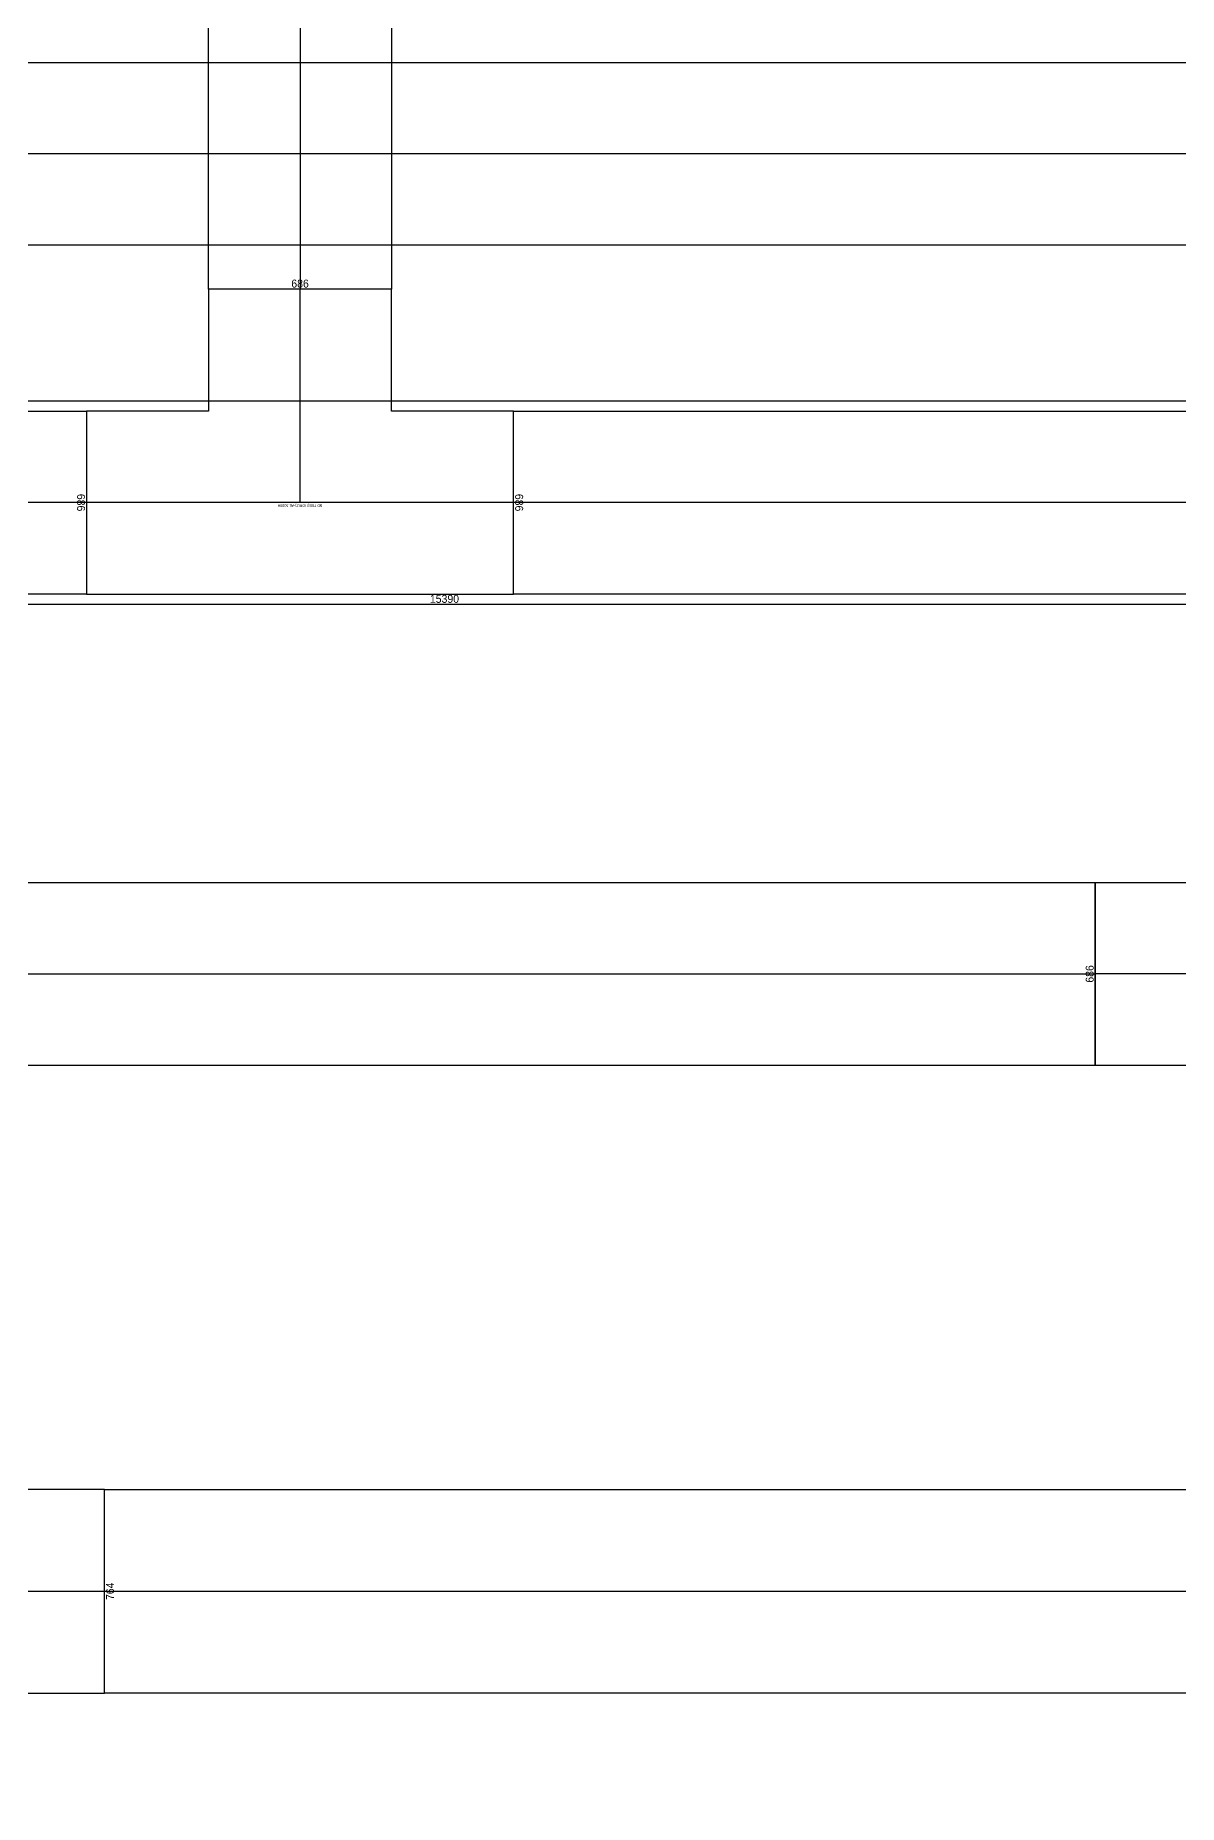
# Model space of a CAD drawing. Header units: millimetres. Extents: x 84228 to 374549, y -351975 to 847575.
# Drawn here: x 291696 to 295981, y -311250 to -304616 of the extents above; entities that cross this region are included whole.
import ezdxf
from ezdxf.enums import TextEntityAlignment as Align

# ---------------------------------------------------------------- set-up
doc = ezdxf.new("R2010")
doc.units = ezdxf.units.MM
doc.header["$LTSCALE"] = 150
doc.layers.get('Defpoints').update_dxf_attribs({"color": 150})
for name, color, linetype in [('-----27 Bus Duct_LV_380-220V', 200, 'Continuous'), ('-----27 Bus Duct_LV_380-220V_IT BACK UP', 2, 'Continuous'), ('-----27 Bus Duct_LV_380-220V_LOAD BANK', 7, 'Continuous'), ('-----27 Bus Duct_LV_380-220V_UT', 41, 'Continuous'), ('-----27 Bus Duct_LV_380-220V_UT B', 71, 'Continuous')]:
    doc.layers.add(name, color=color, linetype=linetype)
doc.styles.add('ELEC', font='Dotum.ttf')
doc.styles.get("Standard").update_dxf_attribs({"font": 'Dotum.ttf'})
doc.dimstyles.new('전기통신참고용-치수', dxfattribs={"dimscale": 15, "dimtxt": 2, "dimasz": 0, "dimexe": 0, "dimexo": 0, "dimgap": 0.4, "dimtad": 4, "dimdec": 0, "dimzin": 0, "dimdsep": 46, "dimtxsty": 'Standard', "dimblk": 'NONE', "dimcen": 0, "dimse1": 1, "dimse2": 1, "dimsd1": 1, "dimsd2": 1, "dimclrd": 8, "dimclre": 8, "dimclrt": 8, "dimadec": 0, "dimazin": 0, "dimtfac": 1, "dimtdec": 0, "dimtix": 1, "dimtmove": 2, "dimatfit": 0, "dimldrblk": 'NONE', "dimfxl": 2, "dimtolj": 1, "dimtzin": 0, "dimarcsym": 0})

# ---------------------------------------------------------------- blocks, each defined once
blk = doc.blocks.new('*D192')
at = {"layer": 'Defpoints', "color": 0, "transparency": 16777216}
for p in [(686, 8100), (686, 8100), (686, -13562)]:
    blk.add_point(p, dxfattribs=at)
at = {"color": 0, "transparency": 16777216, "insert": (665, -2731), "char_height": 30, "attachment_point": 5, "rotation": 90}
blk.add_mtext('\\A1;{\\C0;21662}', dxfattribs=at)
blk = doc.blocks.new('_None')
blk = doc.blocks.new('*D193')
at = {"layer": 'Defpoints', "color": 0, "transparency": 16777216}
for p in [(0, -13562), (686, -13562), (686, -13562)]:
    blk.add_point(p, dxfattribs=at)
at = {"color": 0, "transparency": 16777216, "insert": (343, -13541), "char_height": 30, "attachment_point": 5}
blk.add_mtext('\\A1;{\\C0;686}', dxfattribs=at)
blk = doc.blocks.new('*U334')
at = {"color": 0}
blk.add_lwpolyline([(-343, -343), (-343, -800), (343, -800), (343, -343), (800, -343), (800, 343), (-800, 343), (-800, -343)], close=True, dxfattribs=at)
at = {"color": 1}
for points in [[(-800, 0), (800, 0)], [(0, 0), (0, -800)]]:
    blk.add_lwpolyline(points, dxfattribs=at)
at = {"color": 0, "style": 'ELEC'}
blk.add_text('BD TEE(HORIZ)-AL 5000A', height=10, dxfattribs=at).set_placement((0, 10), align=Align.MIDDLE)
blk = doc.blocks.new('*D200')
at = {"layer": 'Defpoints', "color": 0, "transparency": 16777216}
for p in [(686, 8990), (686, 8990), (686, -78)]:
    blk.add_point(p, dxfattribs=at)
at = {"color": 0, "transparency": 16777216, "insert": (665, 4456), "char_height": 30, "attachment_point": 5, "rotation": 90}
blk.add_mtext('\\A1;{\\C0;9068}', dxfattribs=at)
blk = doc.blocks.new('*D201')
at = {"layer": 'Defpoints', "color": 0, "transparency": 16777216}
for p in [(0, -78), (686, -78), (686, -78)]:
    blk.add_point(p, dxfattribs=at)
at = {"color": 0, "transparency": 16777216, "insert": (343, -57), "char_height": 30, "attachment_point": 5}
blk.add_mtext('\\A1;{\\C0;686}', dxfattribs=at)
blk = doc.blocks.new('*D195')
at = {"layer": 'Defpoints', "color": 0, "transparency": 16777216}
for p in [(0, 12712.4), (686, 12712.4), (686, 12712.4)]:
    blk.add_point(p, dxfattribs=at)
at = {"color": 0, "transparency": 16777216, "insert": (343, 12691.4), "char_height": 30, "attachment_point": 5}
blk.add_mtext('\\A1;{\\C0;686}', dxfattribs=at)
blk = doc.blocks.new('*D196')
at = {"layer": 'Defpoints', "color": 0, "transparency": 16777216}
for p in [(686, 12712.4), (686, 12712.4), (686, -3745.6)]:
    blk.add_point(p, dxfattribs=at)
at = {"color": 0, "transparency": 16777216, "insert": (665, 4483.4), "char_height": 30, "attachment_point": 5, "rotation": 90}
blk.add_mtext('\\A1;{\\C0;16458}', dxfattribs=at)
blk = doc.blocks.new('*U585')
at = {"color": 1}
blk.add_line((343, 22793.3), (343, -783.2), dxfattribs=at)
at = {"color": 0}
blk.add_lwpolyline([(686, -783.2), (0, -783.2), (0, 22793.3), (686, 22793.3)], close=True, dxfattribs=at)
blk = doc.blocks.new('*D615')
at = {"layer": 'Defpoints', "color": 0, "transparency": 16777216}
for p in [(764, 9793.4), (764, 9793.4), (764, -5596.2)]:
    blk.add_point(p, dxfattribs=at)
at = {"color": 0, "transparency": 16777216, "insert": (743, 2098.6), "char_height": 30, "attachment_point": 5, "rotation": 90}
blk.add_mtext('\\A1;{\\C0;15390}', dxfattribs=at)
blk = doc.blocks.new('*U21')
at = {"color": 0}
blk.add_lwpolyline([(-800, -382), (-382, -382), (-382, -800), (382, -800), (382, -382), (800, -382), (800, 382), (-800, 382)], close=True, dxfattribs=at)
at = {"color": 1}
for points in [[(-800, 0), (800, 0)], [(0, 0), (0, -800)]]:
    blk.add_lwpolyline(points, dxfattribs=at)
at = {"color": 0, "style": 'ELEC'}
blk.add_text('BD TEE(HORIZ)-AL 6300A', height=10, dxfattribs=at).set_placement((0, 10), align=Align.MIDDLE)
blk = doc.blocks.new('*D494')
at = {"layer": 'Defpoints', "color": 0, "transparency": 16777216}
for p in [(0, 15790.2), (764, 15790.2), (764, 15790.2)]:
    blk.add_point(p, dxfattribs=at)
at = {"color": 0, "transparency": 16777216, "insert": (382, 15769.2), "char_height": 30, "attachment_point": 5}
blk.add_mtext('\\A1;{\\C0;764}', dxfattribs=at)
blk = doc.blocks.new('*D495')
at = {"layer": 'Defpoints', "color": 0, "transparency": 16777216}
for p in [(764, 15790.2), (764, 15790.2), (764, -2355.7)]:
    blk.add_point(p, dxfattribs=at)
at = {"color": 0, "transparency": 16777216, "insert": (743, 6717.3), "char_height": 30, "attachment_point": 5, "rotation": 90}
blk.add_mtext('\\A1;{\\C0;18146}', dxfattribs=at)
blk = doc.blocks.new('*U74')
at = {"color": 0}
blk.add_lwpolyline([(-343, -343), (800, -343), (800, 343), (343, 343), (343, 800), (-343, 800)], close=True, dxfattribs=at)
at = {"color": 1}
blk.add_lwpolyline([(800, 0), (0, 0), (0, 800)], dxfattribs=at)
at = {"color": 0, "style": 'ELEC'}
blk.add_text('BD ELBOW(HORIZ)-AL 5000A', height=10, dxfattribs=at).set_placement((-338, -333), align=Align.MIDDLE_LEFT)
blk = doc.blocks.new('*D538')
at = {"layer": 'Defpoints', "color": 0, "transparency": 16777216}
for p in [(0, 2274.2), (686, 2274.2), (686, 2274.2)]:
    blk.add_point(p, dxfattribs=at)
at = {"color": 0, "transparency": 16777216, "insert": (343, 2253.2), "char_height": 30, "attachment_point": 5}
blk.add_mtext('\\A1;{\\C0;686}', dxfattribs=at)
blk = doc.blocks.new('*D539')
at = {"layer": 'Defpoints', "color": 0, "transparency": 16777216}
for p in [(686, 2274.2), (686, 2274.2), (686, -7367.3)]:
    blk.add_point(p, dxfattribs=at)
at = {"color": 0, "transparency": 16777216, "insert": (665, -2546.5), "char_height": 30, "attachment_point": 5, "rotation": 90}
blk.add_mtext('\\A1;{\\C0;9642}', dxfattribs=at)
blk = doc.blocks.new('*D540')
at = {"layer": 'Defpoints', "color": 0, "transparency": 16777216}
for p in [(0, -7367.3), (686, -7367.3), (686, -7367.3)]:
    blk.add_point(p, dxfattribs=at)
at = {"color": 0, "transparency": 16777216, "insert": (343, -7346.3), "char_height": 30, "attachment_point": 5}
blk.add_mtext('\\A1;{\\C0;686}', dxfattribs=at)
blk = doc.blocks.new('*U190')
at = {"color": 1}
blk.add_line((343, 8100), (343, -13562), dxfattribs=at)
at = {"color": 0}
blk.add_lwpolyline([(686, -13562), (0, -13562), (0, 8100), (686, 8100)], close=True, dxfattribs=at)
dim = blk.add_linear_dim(base=(686, 8100), p1=(686, -13562), p2=(686, 8100), angle=90, text='{\\C0;<>}', dimstyle='전기통신참고용-치수', override={"dimtad": 1, "dimtxsty": 'Standard', "dimclrd": 0, "dimclre": 0, "dimclrt": 0}, dxfattribs=at)
dim.commit()
dim.dimension.update_dxf_attribs({"geometry": '*D192', "text_midpoint": (665, -2731)})
dim = blk.add_linear_dim(base=(686, -13562), p1=(0, -13562), p2=(686, -13562), text='{\\C0;<>}', dimstyle='전기통신참고용-치수', override={"dimtad": 1, "dimtxsty": 'Standard', "dimclrd": 0, "dimclre": 0, "dimclrt": 0}, dxfattribs=at)
dim.commit()
dim.dimension.update_dxf_attribs({"geometry": '*D193', "text_midpoint": (343, -13541)})
blk = doc.blocks.new('*U198')
at = {"color": 1}
blk.add_line((343, 8990), (343, -78), dxfattribs=at)
at = {"color": 0}
blk.add_lwpolyline([(686, -78), (0, -78), (0, 8990), (686, 8990)], close=True, dxfattribs=at)
dim = blk.add_linear_dim(base=(686, 8990), p1=(686, -78), p2=(686, 8990), angle=90, text='{\\C0;<>}', dimstyle='전기통신참고용-치수', override={"dimtad": 1, "dimtxsty": 'Standard', "dimclrd": 0, "dimclre": 0, "dimclrt": 0}, dxfattribs=at)
dim.commit()
dim.dimension.update_dxf_attribs({"geometry": '*D200', "text_midpoint": (665, 4456)})
dim = blk.add_linear_dim(base=(686, -78), p1=(0, -78), p2=(686, -78), text='{\\C0;<>}', dimstyle='전기통신참고용-치수', override={"dimtad": 1, "dimtxsty": 'Standard', "dimclrd": 0, "dimclre": 0, "dimclrt": 0}, dxfattribs=at)
dim.commit()
dim.dimension.update_dxf_attribs({"geometry": '*D201', "text_midpoint": (343, -57)})
blk = doc.blocks.new('*U194')
at = {"color": 1}
blk.add_line((343, 12712.4), (343, -3745.6), dxfattribs=at)
at = {"color": 0}
blk.add_lwpolyline([(686, -3745.6), (0, -3745.6), (0, 12712.4), (686, 12712.4)], close=True, dxfattribs=at)
dim = blk.add_linear_dim(base=(686, 12712.4), p1=(0, 12712.4), p2=(686, 12712.4), text='{\\C0;<>}', dimstyle='전기통신참고용-치수', override={"dimtxsty": 'Standard', "dimclrd": 0, "dimclre": 0, "dimclrt": 0}, dxfattribs=at)
dim.commit()
dim.dimension.update_dxf_attribs({"geometry": '*D195', "text_midpoint": (343, 12691.4)})
dim = blk.add_linear_dim(base=(686, 12712.4), p1=(686, -3745.6), p2=(686, 12712.4), angle=90, text='{\\C0;<>}', dimstyle='전기통신참고용-치수', override={"dimtad": 1, "dimtxsty": 'Standard', "dimclrd": 0, "dimclre": 0, "dimclrt": 0}, dxfattribs=at)
dim.commit()
dim.dimension.update_dxf_attribs({"geometry": '*D196', "text_midpoint": (665, 4483.4)})
blk = doc.blocks.new('*U613')
at = {"color": 1}
blk.add_line((382, 9793.4), (382, -5596.2), dxfattribs=at)
at = {"color": 0}
blk.add_lwpolyline([(764, -5596.2), (0, -5596.2), (0, 9793.4), (764, 9793.4)], close=True, dxfattribs=at)
dim = blk.add_linear_dim(base=(764, 9793.4), p1=(764, -5596.2), p2=(764, 9793.4), angle=90, text='{\\C0;<>}', dimstyle='전기통신참고용-치수', override={"dimtad": 1, "dimtxsty": 'Standard', "dimclrd": 0, "dimclre": 0, "dimclrt": 0}, dxfattribs=at)
dim.commit()
dim.dimension.update_dxf_attribs({"geometry": '*D615', "text_midpoint": (743, 2098.6)})
blk = doc.blocks.new('*U493')
at = {"color": 1}
blk.add_line((382, 15790.2), (382, -2355.7), dxfattribs=at)
at = {"color": 0}
blk.add_lwpolyline([(764, -2355.7), (0, -2355.7), (0, 15790.2), (764, 15790.2)], close=True, dxfattribs=at)
dim = blk.add_linear_dim(base=(764, 15790.2), p1=(0, 15790.2), p2=(764, 15790.2), text='{\\C0;<>}', dimstyle='전기통신참고용-치수', override={"dimtxsty": 'Standard', "dimclrd": 0, "dimclre": 0, "dimclrt": 0}, dxfattribs=at)
dim.commit()
dim.dimension.update_dxf_attribs({"geometry": '*D494', "text_midpoint": (382, 15769.2)})
dim = blk.add_linear_dim(base=(764, 15790.2), p1=(764, -2355.7), p2=(764, 15790.2), angle=90, text='{\\C0;<>}', dimstyle='전기통신참고용-치수', override={"dimtad": 1, "dimtxsty": 'Standard', "dimclrd": 0, "dimclre": 0, "dimclrt": 0}, dxfattribs=at)
dim.commit()
dim.dimension.update_dxf_attribs({"geometry": '*D495', "text_midpoint": (743, 6717.3)})
blk = doc.blocks.new('*U537')
at = {"color": 1}
blk.add_line((343, 2274.2), (343, -7367.3), dxfattribs=at)
at = {"color": 0}
blk.add_lwpolyline([(686, -7367.3), (0, -7367.3), (0, 2274.2), (686, 2274.2)], close=True, dxfattribs=at)
for base, p1, p2, override, picture, middle in [((686, 2274.2), (0, 2274.2), (686, 2274.2), {"dimtxsty": 'Standard', "dimclrd": 0, "dimclre": 0, "dimclrt": 0}, '*D538', (343, 2253.2)), ((686, -7367.3), (0, -7367.3), (686, -7367.3), {"dimtad": 1, "dimtxsty": 'Standard', "dimclrd": 0, "dimclre": 0, "dimclrt": 0}, '*D540', (343, -7346.3))]:
    dim = blk.add_linear_dim(base=base, p1=p1, p2=p2, text='{\\C0;<>}', dimstyle='전기통신참고용-치수', override=override, dxfattribs=at)
    dim.commit()
    dim.dimension.update_dxf_attribs({"geometry": picture, "text_midpoint": middle})
dim = blk.add_linear_dim(base=(686, 2274.2004777), p1=(686, -7367.2995223), p2=(686, 2274.2004777), angle=90, text='{\\C0;<>}', dimstyle='전기통신참고용-치수', override={"dimtad": 1, "dimtxsty": 'Standard', "dimclrd": 0, "dimclre": 0, "dimclrt": 0}, dxfattribs=at)
dim.commit()
dim.dimension.update_dxf_attribs({"geometry": '*D539', "text_midpoint": (664.9796472, -2546.5495223)})

msp = doc.modelspace()

# ---------------------------------------------------------------- block references
at = {"layer": '-----27 Bus Duct_LV_380-220V', "rotation": 89.99999999999997}
msp.add_blockref('*U537', (288301.2, -308478.3), dxfattribs=at)
at = {"layer": '-----27 Bus Duct_LV_380-220V', "xscale": -1, "rotation": 90}
msp.add_blockref('*U74', (296468.5, -308135.3), dxfattribs=at)
at = {"layer": '-----27 Bus Duct_LV_380-220V_IT BACK UP'}
msp.add_blockref('*U198', (292345, -305490), dxfattribs=at)
for name, p, rotation in [('*U334', (292688, -306368), 180), ('*U194', (279175.6, -306025), 270), ('*U190', (307050, -306025), 270)]:
    msp.add_blockref(name, p, dxfattribs=dict(at, rotation=rotation))
at = {"layer": '-----27 Bus Duct_LV_380-220V_LOAD BANK'}
msp.add_blockref('*U21', (291155, -310450), dxfattribs=at)
at = {"layer": '-----27 Bus Duct_LV_380-220V_LOAD BANK', "rotation": 89.99999999999997}
msp.add_blockref('*U493', (307745.2, -310832), dxfattribs=at)
at = {"layer": '-----27 Bus Duct_LV_380-220V_UT', "rotation": 270}
msp.add_blockref('*U613', (291130.6, -305986), dxfattribs=at)
at = {"layer": '-----27 Bus Duct_LV_380-220V_UT B', "rotation": 270}
msp.add_blockref('*U585', (277238.2, -304717.2), dxfattribs=at)

doc.saveas('drawing.dxf')
